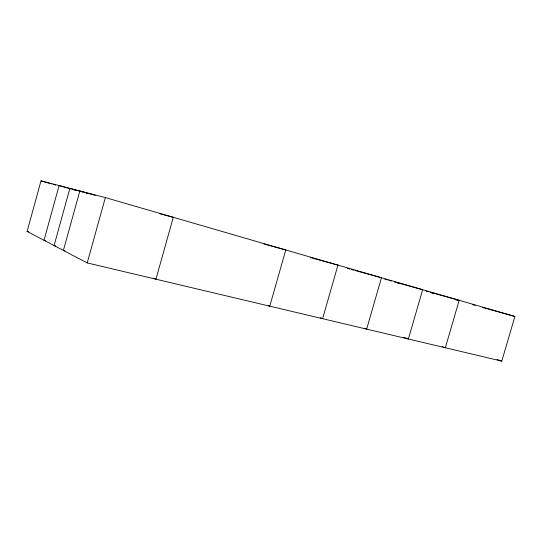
<?xml version="1.0" encoding="UTF-8"?>
<svg xmlns="http://www.w3.org/2000/svg" width="542" height="542" viewBox="0 0 542 542"><rect width="100%" height="100%" fill="white"/><g stroke="black" fill="none" stroke-linecap="round" stroke-linejoin="round"><path stroke-width="0.81" d="M27.1 231.414L41.002 180.865L105.358 197.579L514.9 316.474L501.79 361.135L87.221 262.924L27.1 231.414L28.74 231.82M87.221 262.924L105.358 197.579M65.04 250.838L63.394 250.438L79.843 190.953L95.27 195.425M55.724 245.953L54.085 245.553L69.877 188.365L82.885 192.132M45.664 240.682L44.017 240.282L59.105 185.567L70.487 188.86M159.443 213.623L173.284 217.301L155.94 279.205L153.684 278.154M263.907 244.022L285.776 249.957L269.78 306.176L268.215 305.539M310.464 257.585L337.957 265.106L322.598 318.682L320.247 317.775M347.442 268.392L349.875 269.056M351.494 269.503L353.926 270.173M355.545 270.614L381.466 277.741L366.656 329.123L364.292 328.228M384.827 279.259L387.245 279.929M388.851 280.37L391.27 281.041M394.488 281.928L422.672 289.699L408.377 339.007L403.668 337.28M426.005 291.122L428.431 291.792M430.05 292.24L459.176 300.302L445.341 347.761L442.184 346.629M472.726 304.733L475.158 305.41M482.455 307.443L514.9 316.474M397.74 283.06L400.159 283.757M431.425 292.815L433.851 293.52M455.714 299.855L458.193 300.573M86.137 193.074L88.576 193.779M73.726 189.795L76.178 190.506M41.002 180.865L51.565 183.914M53.184 184.388L55.623 185.093M497.014 359.495L501.79 361.135"/></g></svg>
